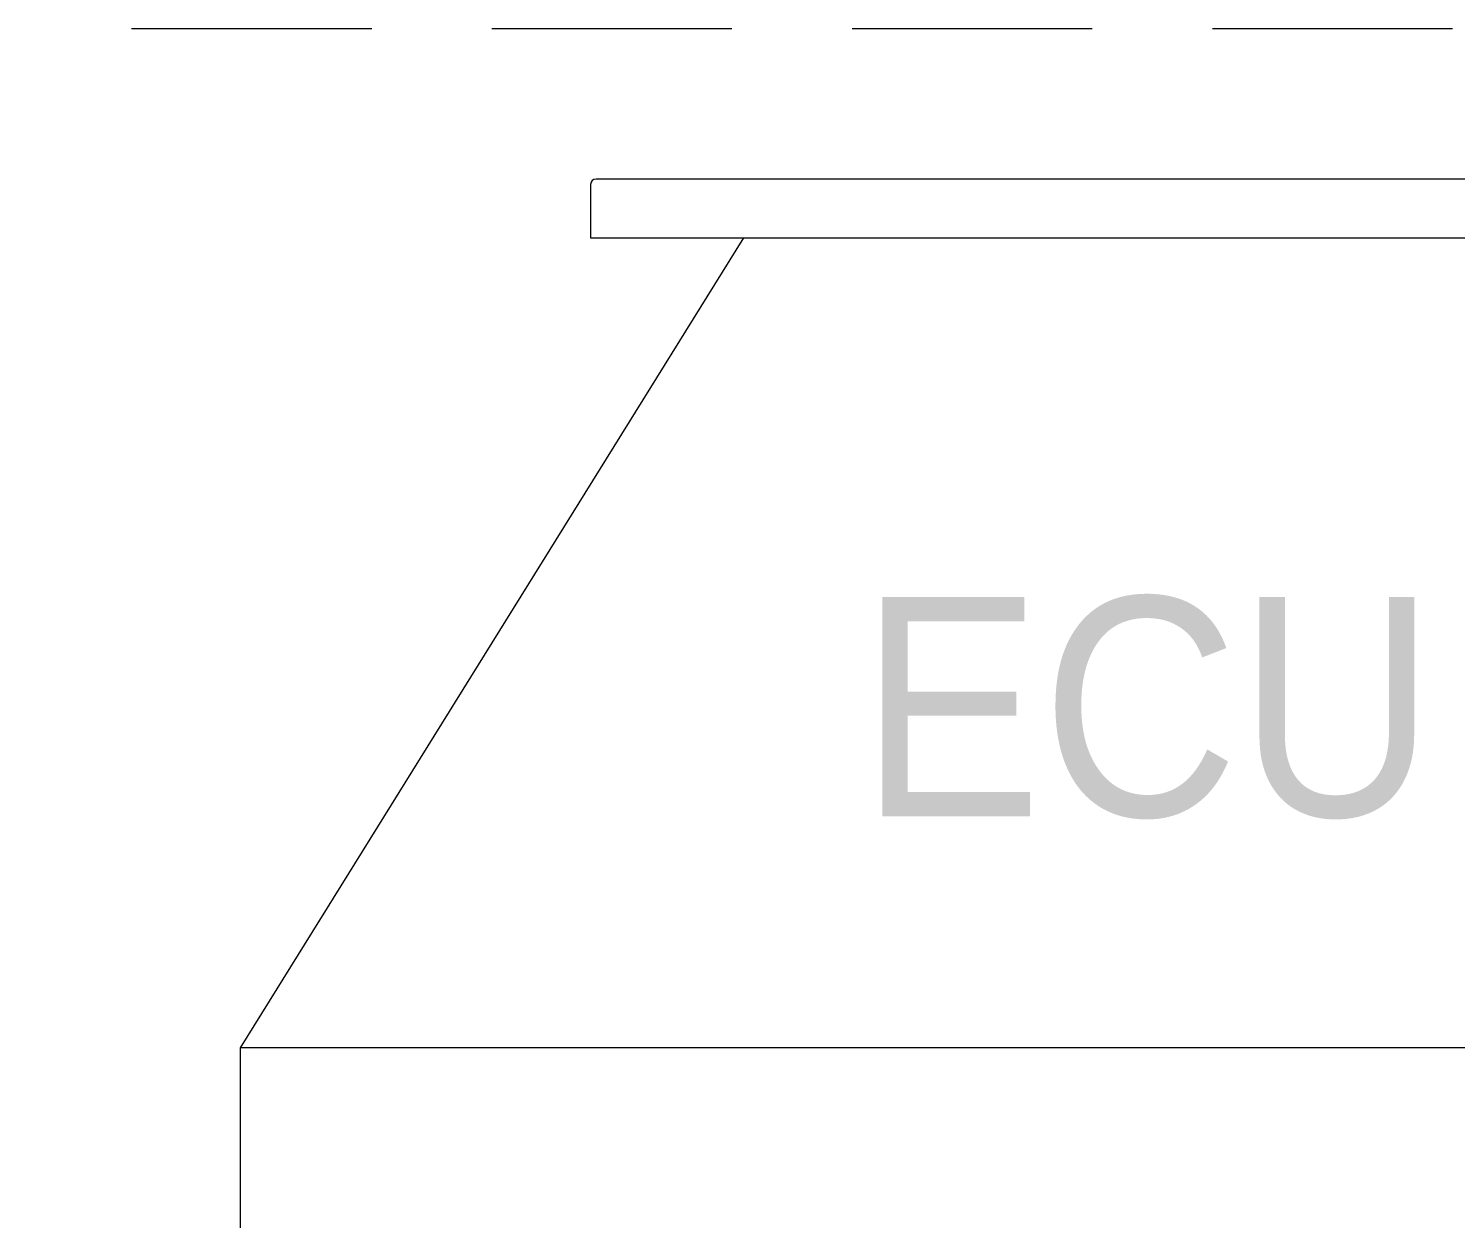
# Model space of a CAD drawing. Extents: x -553847 to 4496999, y 514150 to 878882.
# Drawn here: x 4283742 to 4284485, y 806646 to 807265 of the extents above; entities that cross this region are included whole.
import ezdxf

# ---------------------------------------------------------------- set-up
doc = ezdxf.new("R2010")
doc.units = 0
doc.header["$LTSCALE"] = 25
doc.header["$MEASUREMENT"] = 0
doc.linetypes.add('DASHED', pattern=[0.75, 0.5, -0.25])
doc.layers.get('0').update_dxf_attribs({"linetype": 'CONTINUOUS', "lineweight": 9})
doc.layers.add('0.3 Text', color=7, linetype='CONTINUOUS')
doc.styles.get("Standard").update_dxf_attribs({"font": '', "width": 0.95, "height": 250})
doc.styles.get('Standard').set_extended_font_data('Gulim')

msp = doc.modelspace()

# ---------------------------------------------------------------- linework, layer by layer
at = {"color": 9, "linetype": 'DASHED', "lineweight": 15, "ltscale": 10}
msp.add_line((4282483.11, 807264.8), (4285245, 807264.8), dxfattribs=at)
at = {"color": 9}
for p, q in [((4284600.03, 807186.49), (4284037.35, 807186.49)), ((4284034.57, 807183.71), (4284034.57, 807155.89)), ((4283852.41, 806734.34), (4284114.27, 807155.89)), ((4284034.57, 807155.89), (4284602.82, 807155.89)), ((4284784.97, 806734.34), (4283852.41, 806734.34)), ((4283852.41, 806651.57), (4283852.41, 806734.34)), ((4283852.41, 806651.57), (4283852.41, 806734.34)), ((4283852.41, 806639.43), (4283852.41, 806734.34))]:
    msp.add_line(p, q, dxfattribs=at)
msp.add_arc((4284037.35, 807183.71), 2.78, 90, 180, dxfattribs=at)

# ---------------------------------------------------------------- texts
at = {"layer": '0.3 Text', "color": 9, "linetype": 'Continuous', "width": 0.95}
msp.add_text('ECU', height=114.124, dxfattribs=at).set_placement((4284174.65, 806854.8))

doc.saveas('drawing.dxf')
